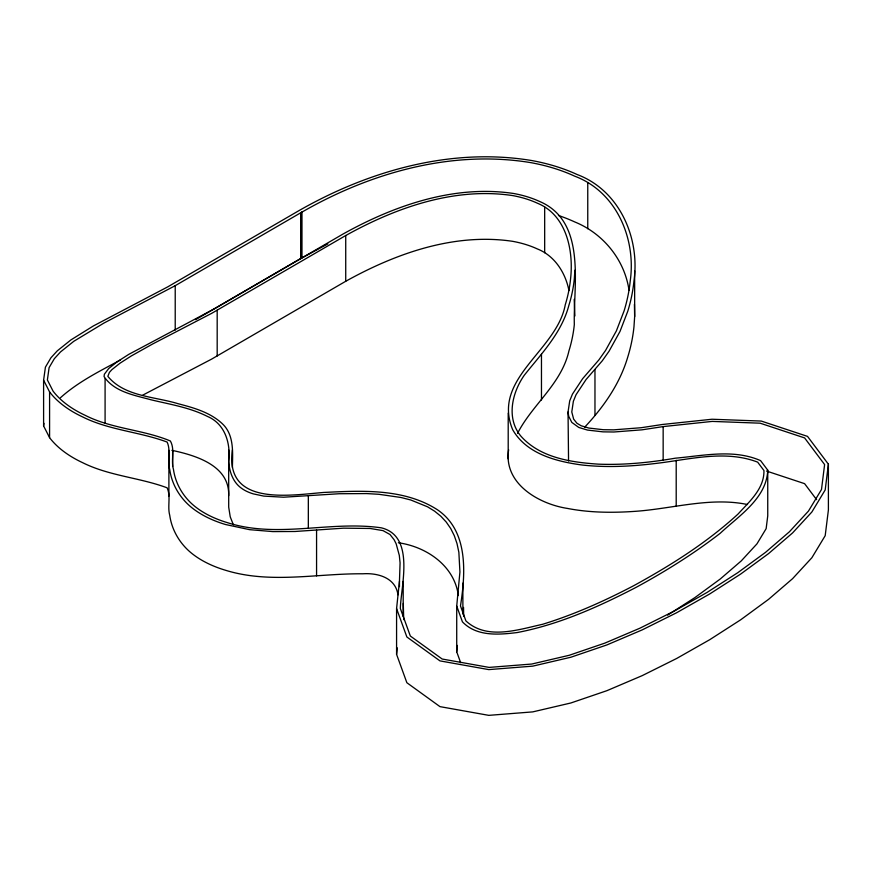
<?xml version="1.0" encoding="UTF-8"?>
<svg xmlns="http://www.w3.org/2000/svg" width="872" height="872" viewBox="0 0 872 872"><rect width="100%" height="100%" fill="white"/><g stroke="black" fill="none" stroke-linecap="round" stroke-linejoin="round"><path stroke-width="1.31" d="M43.6 380.181L49.584 391.931A115.18 66.501 0 0 0 82.698 416.958C109.273 430.223 139.651 431.814 167.13 442.071C171.032 450.541 167.261 460.667 169.746 469.627C171.98 485.519 181.104 499.907 193.998 509.346A95.451 55.11 0 0 0 225.532 524.519L249.643 529.675L272.871 531.593L295.041 531.484L343.448 528.17L370.11 528.465L383.026 530.623L389.98 534.492L394.1 539.714L396.171 543.834L399.311 555.41L400.074 562.854L399.463 581.286L396.575 608.602L396.575 654.349L406.864 682.722L439.968 706.636L488.8 715.356L532.738 711.89L570.888 702.974L606.934 690.668L642.184 675.647L676.65 658.48L709.732 639.688L740.666 619.807L768.57 599.347L792.594 578.659L811.876 557.731L825.195 535.681L828.4 509.946L828.4 464.198L807.527 436.392L761.267 421.067L712.032 419.236L662.339 424.49L641.182 427.716L613.79 429.842L603.315 429.711L588.72 428.032L581.068 425.732L576.893 423.203L573.645 419.127L571.781 411.966L573.373 401.251L576.065 394.678L586.049 379.56L602.269 360.812L609.048 351.22L619.981 331.48L627.764 311.271A449.124 259.3 0 0 0 633.988 280.839C640.07 237.893 619.512 190.325 577.046 174.487A139.226 80.377 0 0 0 531.757 160.546C451.423 147.205 368.921 170.727 299.238 210.479L167.816 286.823L93.369 325.954L70.894 339.938L57.279 350.849L50.892 357.847L45.409 367.177L43.6 380.181L43.6 425.928L49.584 437.679A115.18 66.501 0 0 0 82.698 462.705C109.273 475.97 139.651 477.562 167.13 487.819C171.032 496.288 167.261 506.403 169.746 515.374C171.98 531.266 181.104 545.654 193.998 555.093A95.451 55.11 0 0 0 225.532 570.266C270.342 584.131 317.092 573.394 362.796 573.787C377.554 572.784 395.605 577.537 397.959 594.813M301.341 212.43L175.218 285.678L103.942 323.054L73.771 341.312L60.495 351.95L54.337 358.697L49.105 367.613L47.382 379.963L53.05 391.103A111.365 64.299 0 0 0 85.075 415.279C111.845 428.948 143.019 429.558 170.356 440.981C175.218 449.462 170.792 460.209 173.463 469.419C175.632 484.854 184.428 498.849 196.952 508.016A91.756 52.974 0 0 0 227.265 522.611C277.667 538.852 330.259 520.41 381.38 527.843C415.192 536.138 401.044 585.286 400.335 608.449L410.331 636.026L442.169 659.025L489.116 667.407L531.767 664.039L569.22 655.286L604.863 643.111L639.863 628.222L674.111 611.141L707.029 592.448L737.81 572.675L765.551 552.336L789.389 531.8L808.442 511.123L821.5 489.497L824.607 464.569L804.594 437.908L760.155 423.193L712.25 421.405L663.156 426.593L641.988 429.831L613.899 432L603.01 431.858L587.466 430.07L578.801 427.454L571.803 422.397L568.718 416.326L568.043 412.031L569.699 400.858L572.468 394.09L582.67 378.644L598.857 359.94L605.549 350.457L616.373 330.913L624.09 310.89A445.374 257.131 0 0 0 630.26 280.719C636.178 238.634 616.428 191.753 574.713 176.177A135.498 78.229 0 0 0 530.634 162.606C451.097 149.526 369.314 173.048 300.622 212.877L301.341 212.43L301.341 258.177L300.622 258.624L327.839 243.898M517.521 433.417C532.28 404.477 561.437 384.062 568.926 350.936A389.065 224.627 0 0 0 574.321 324.58C573.209 285.264 587.019 221.717 539.681 201.497A79.712 46.02 0 0 0 513.728 193.508C454.247 184.537 394.384 205.421 342.99 234.056L214.567 308.71L128.685 354.413L117.099 361.847L108.695 368.529L104.389 374.208L104.062 376.584C114.308 391.986 134.593 395.256 151.248 399.845C170.171 404.401 189.791 407.518 207.329 416.38C225.249 423.868 230.797 443.63 228.704 461.408C229.314 471.414 232.824 481.976 241.25 488.08A36.319 20.972 0 0 0 253.294 493.879L263.802 496.103L283.531 497.214L339.219 493.737L366.589 493.574L378.949 494.304L401.033 497.498L410.767 499.983L427.585 506.828L434.681 511.232L440.894 516.289L446.235 522.045L450.704 528.508L454.29 535.681L457.015 543.605L458.857 552.281L459.925 571.978L456.721 606.073L456.721 651.82L460.678 662.742M228.671 449.963L228.704 507.155L230.23 516.813L233.358 524.791M232.41 449.941C224.518 506.261 288.785 495.351 323.752 492.451C361.902 490.609 404.096 488.233 437.581 509.858C468.602 531.081 465.55 573.373 460.481 605.92L465.91 620.908C486.87 640.386 518.164 629.682 542.646 624.276C574.201 614.564 604.372 601.048 633.584 585.766C670.688 565.459 706.789 542.722 738.05 514.044C749.299 501.64 764.341 488.767 763.948 470.531L757.648 462.138C724.73 449.483 688.695 459.751 654.894 463.544C630.761 466.487 606.302 467.686 582.082 465.005C556.314 461.539 526.59 453.93 512.692 429.733C491.361 378.579 556.87 350.74 565.252 304.808A385.315 222.458 0 0 0 570.582 278.713C573.732 250.591 566.484 214.981 537.348 203.187A75.984 43.873 0 0 0 512.594 195.568C454.432 186.902 395.975 207.59 345.726 235.527L211.613 313.375L152.622 344.004L131.378 355.907L119.987 363.21L111.91 369.63L109.414 372.366L107.834 376.366C124.696 396.782 154.595 396.455 178.215 403.747C193.704 407.769 209.967 412.303 222.011 423.421C234.361 434.605 232.639 452.415 232.41 467.436M747.511 504.528C710.168 496.746 672.127 508.877 634.631 511.374C612.209 512.921 589.537 512.714 567.41 508.42C538.722 503.994 503.275 483.557 508.638 449.799M574.888 270.222L574.321 278.833A389.065 224.627 0 0 1 568.926 305.189C561.71 332.842 541.556 353.552 524.312 375.2C512.049 392.662 505.978 418.462 520.976 436.24C540.248 457.822 571.116 462.356 598.497 464.155C624.265 465.158 650.022 462.52 675.397 458.182C703.519 455.696 733.625 448.808 760.58 460.623L767.742 470.161L767.742 515.908L766.15 528.639L756.951 543.866L741.265 560.903L720.207 579.041L694.919 597.582L667.647 615.109M634.653 270.832L634.653 316.58L633.988 326.586A449.124 259.3 0 0 1 627.764 357.019C619.872 383.854 603.544 407.104 584.6 427.269M403.714 619.654L403.289 603.479M396.575 654.349L397.261 647.852M456.721 651.82L457.397 645.422M767.742 470.161C766.706 498.359 738.802 515.832 720.207 533.293C693.785 553.709 665.434 571.422 636.124 587.347C598.432 606.879 559.159 624.494 517.249 632.538C498.555 634.827 476.722 636.68 462.433 621.856L456.721 606.073M828.4 464.198L825.195 489.933L811.876 511.984L792.594 532.912L768.57 553.6L740.666 574.059L709.732 593.941L676.65 612.733L642.184 629.9L606.934 644.92L570.888 657.226L532.738 666.143L488.8 669.609L439.968 660.889L406.864 636.974L396.575 608.602M43.6 425.928L43.96 423.334M60.495 397.697C78.109 381.892 99.528 371.254 120.216 360.114M568.947 290.572C565.514 272.827 554.701 255.736 537.348 248.934A75.984 43.873 0 0 0 512.594 241.315C454.432 232.65 395.975 253.338 345.726 281.275L211.613 359.122L142.768 395.125M301.341 258.177L195.59 319.653M398.384 542.776C426.375 546.635 454.563 565.764 458.323 595.554M171.882 450.323C195.71 455.369 229.794 465.517 228.671 495.71M766.51 471.043L804.594 483.655L816.606 499.656M629.05 290.441C624.712 259.878 603.228 233.456 574.713 221.924A135.498 78.229 0 0 0 558.451 215.471M568.555 460.994L568.043 412.031M634.424 304.284L634.653 316.58M574.212 299.379L574.888 315.969M463.555 607.413L463.642 616.471M676.203 460.285L676.203 506.033M663.156 426.593L663.156 460.231M594.966 369.63L594.966 415.377M587.761 182.989L587.761 228.737M544.673 207.013L544.673 252.76M541.468 354.239L541.468 399.986M508.202 413.132L508.202 458.879M462.879 583.139L462.879 614.084M403.191 581.395L403.191 616.373M399.463 581.286L399.463 586.671M345.726 235.527L345.726 281.275M316.569 530.132L316.569 575.88M308.328 495.95L308.328 528.247M301.974 211.951L301.974 257.698M300.905 212.681L300.905 258.428M300.687 212.823L300.687 258.57M217.183 310.247L217.183 355.994M175.218 285.678L175.218 330.074M172.634 450.323L172.634 466.476M168.895 450.355L168.895 496.103M105.087 378.612L105.087 423.018M49.584 391.931L49.584 437.679"/></g></svg>
